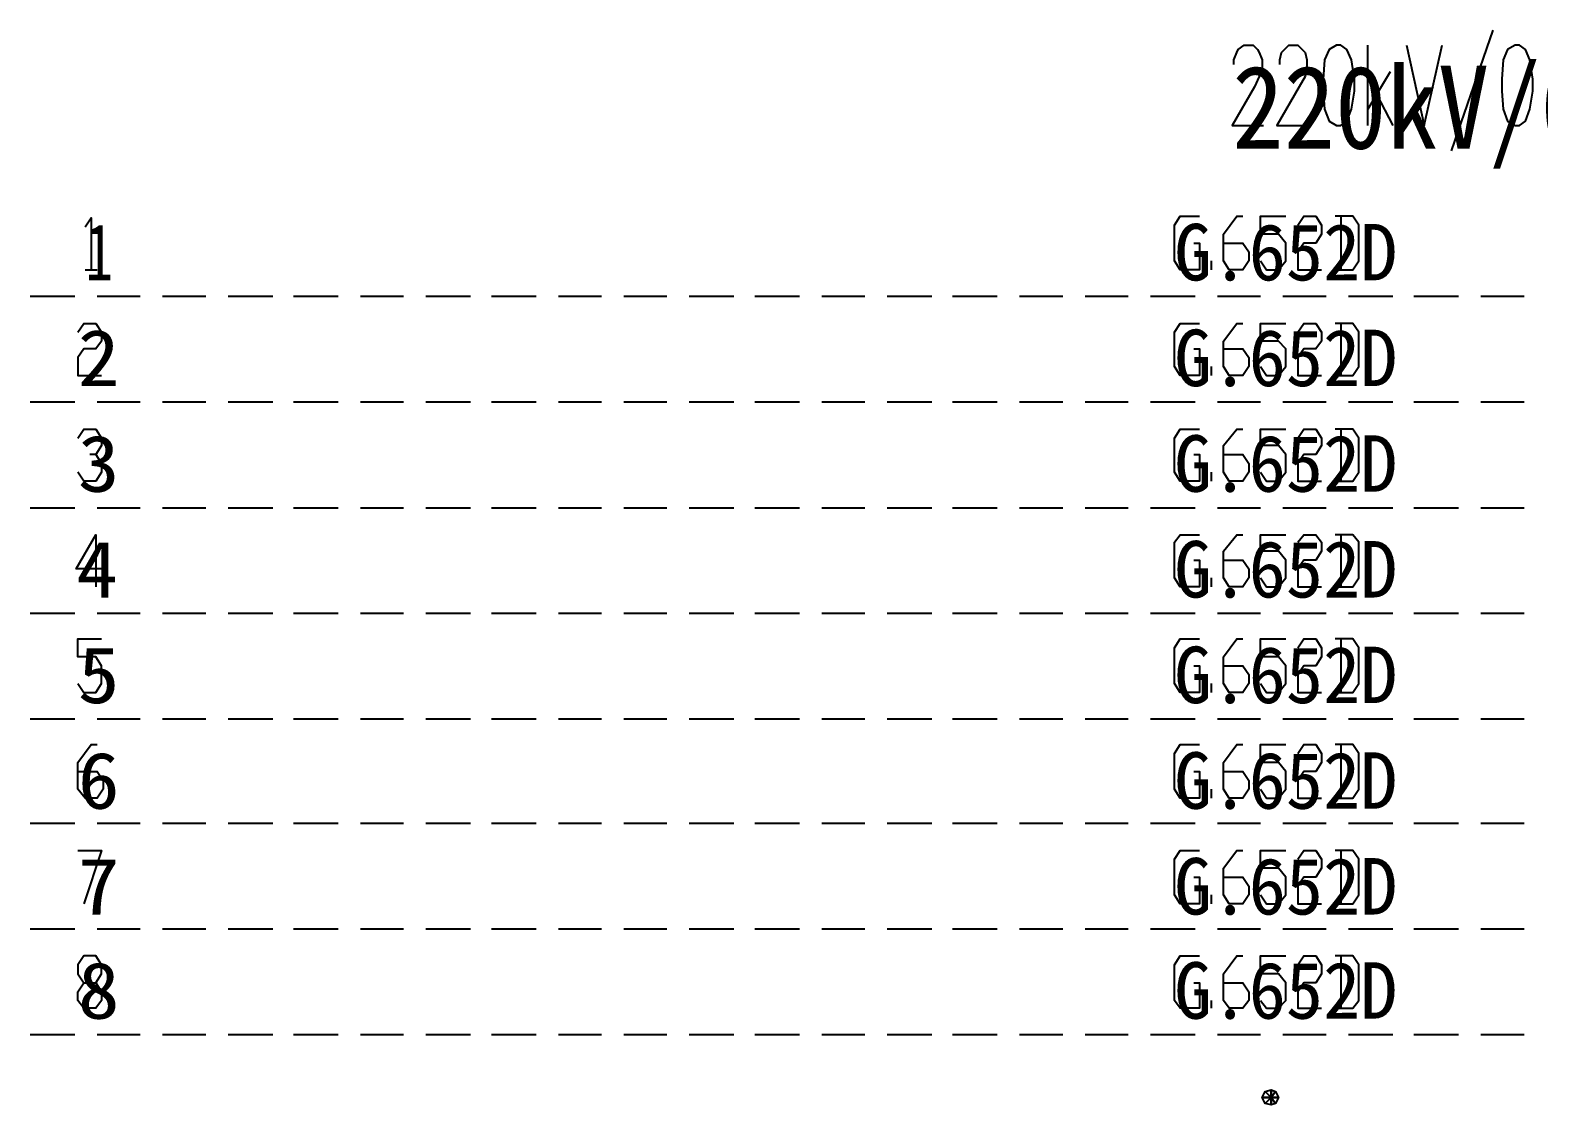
# Model space of a CAD drawing. Header units: metres. Extents: x 17 to 1757, y 17 to 1207.
# Drawn here: x 1148.3 to 1294.3, y 869.8 to 973.7 of the extents above; entities that cross this region are included whole.
import ezdxf

# ---------------------------------------------------------------- set-up
doc = ezdxf.new("R2010")
doc.units = ezdxf.units.M
for name, color, linetype in [('LINES', 7, 'Continuous'), ('POLYLINES', 4, 'Continuous'), ('TEXTS', 3, 'Continuous')]:
    doc.layers.add(name, color=color, linetype=linetype)

msp = doc.modelspace()

# ---------------------------------------------------------------- linework, layer by layer
at = {"layer": 'LINES'}
for p, q in [((1289.83, 973.73), (1285.8, 962.06)), ((1277.74, 964.51), (1277.74, 972.29)), ((1279.9, 969.7), (1277.74, 966.1)), ((1278.6, 967.54), (1280.18, 964.51)), ((1275.14, 955.73), (1275.14, 950.54)), ((1262.62, 950.54), (1262.62, 951.41)), ((1153.61, 950.54), (1154.76, 950.54)), ((1152.6, 947.95), (1148.28, 947.95)), ((1158.94, 947.95), (1154.76, 947.95)), ((1165.27, 947.95), (1161.1, 947.95)), ((1171.75, 947.95), (1167.43, 947.95)), ((1178.09, 947.95), (1173.77, 947.95)), ((1184.42, 947.95), (1180.25, 947.95)), ((1190.9, 947.95), (1186.58, 947.95)), ((1197.24, 947.95), (1192.92, 947.95)), ((1203.58, 947.95), (1199.4, 947.95)), ((1209.91, 947.95), (1205.74, 947.95)), ((1216.39, 947.95), (1212.07, 947.95)), ((1222.73, 947.95), (1218.41, 947.95)), ((1229.06, 947.95), (1224.89, 947.95)), ((1235.54, 947.95), (1231.22, 947.95)), ((1241.88, 947.95), (1237.56, 947.95)), ((1248.22, 947.95), (1244.04, 947.95)), ((1254.55, 947.95), (1250.38, 947.95)), ((1261.03, 947.95), (1256.71, 947.95)), ((1267.37, 947.95), (1263.19, 947.95)), ((1273.7, 947.95), (1269.53, 947.95)), ((1280.18, 947.95), (1275.86, 947.95)), ((1286.52, 947.95), (1282.2, 947.95)), ((1292.86, 947.95), (1288.68, 947.95)), ((1275.14, 945.36), (1275.14, 940.32)), ((1262.62, 940.32), (1262.62, 941.18)), ((1152.6, 937.73), (1148.28, 937.73)), ((1158.94, 937.73), (1154.76, 937.73)), ((1165.27, 937.73), (1161.1, 937.73)), ((1171.75, 937.73), (1167.43, 937.73)), ((1178.09, 937.73), (1173.77, 937.73)), ((1184.42, 937.73), (1180.25, 937.73)), ((1190.9, 937.73), (1186.58, 937.73)), ((1197.24, 937.73), (1192.92, 937.73)), ((1203.58, 937.73), (1199.4, 937.73)), ((1209.91, 937.73), (1205.74, 937.73)), ((1216.39, 937.73), (1212.07, 937.73)), ((1222.73, 937.73), (1218.41, 937.73)), ((1229.06, 937.73), (1224.89, 937.73)), ((1235.54, 937.73), (1231.22, 937.73)), ((1241.88, 937.73), (1237.56, 937.73)), ((1248.22, 937.73), (1244.04, 937.73)), ((1254.55, 937.73), (1250.38, 937.73)), ((1261.03, 937.73), (1256.71, 937.73)), ((1267.37, 937.73), (1263.19, 937.73)), ((1273.7, 937.73), (1269.53, 937.73)), ((1280.18, 937.73), (1275.86, 937.73)), ((1286.52, 937.73), (1282.2, 937.73)), ((1292.86, 937.73), (1288.68, 937.73)), ((1275.14, 935.14), (1275.14, 930.1)), ((1262.62, 930.1), (1262.62, 930.96)), ((1152.6, 927.5), (1148.28, 927.5)), ((1158.94, 927.5), (1154.76, 927.5)), ((1165.27, 927.5), (1161.1, 927.5)), ((1171.75, 927.5), (1167.43, 927.5)), ((1178.09, 927.5), (1173.77, 927.5)), ((1184.42, 927.5), (1180.25, 927.5)), ((1190.9, 927.5), (1186.58, 927.5)), ((1197.24, 927.5), (1192.92, 927.5)), ((1203.58, 927.5), (1199.4, 927.5)), ((1209.91, 927.5), (1205.74, 927.5)), ((1216.39, 927.5), (1212.07, 927.5)), ((1222.73, 927.5), (1218.41, 927.5)), ((1229.06, 927.5), (1224.89, 927.5)), ((1235.54, 927.5), (1231.22, 927.5)), ((1241.88, 927.5), (1237.56, 927.5)), ((1248.22, 927.5), (1244.04, 927.5)), ((1254.55, 927.5), (1250.38, 927.5)), ((1261.03, 927.5), (1256.71, 927.5)), ((1267.37, 927.5), (1263.19, 927.5)), ((1273.7, 927.5), (1269.53, 927.5)), ((1280.18, 927.5), (1275.86, 927.5)), ((1286.52, 927.5), (1282.2, 927.5)), ((1292.86, 927.5), (1288.68, 927.5)), ((1275.14, 924.91), (1275.14, 919.87)), ((1262.62, 919.87), (1262.62, 920.74)), ((1152.6, 917.28), (1148.28, 917.28)), ((1158.94, 917.28), (1154.76, 917.28)), ((1165.27, 917.28), (1161.1, 917.28)), ((1171.75, 917.28), (1167.43, 917.28)), ((1178.09, 917.28), (1173.77, 917.28)), ((1184.42, 917.28), (1180.25, 917.28)), ((1190.9, 917.28), (1186.58, 917.28)), ((1197.24, 917.28), (1192.92, 917.28)), ((1203.58, 917.28), (1199.4, 917.28)), ((1209.91, 917.28), (1205.74, 917.28)), ((1216.39, 917.28), (1212.07, 917.28)), ((1222.73, 917.28), (1218.41, 917.28)), ((1229.06, 917.28), (1224.89, 917.28)), ((1235.54, 917.28), (1231.22, 917.28)), ((1241.88, 917.28), (1237.56, 917.28)), ((1248.22, 917.28), (1244.04, 917.28)), ((1254.55, 917.28), (1250.38, 917.28)), ((1261.03, 917.28), (1256.71, 917.28)), ((1267.37, 917.28), (1263.19, 917.28)), ((1273.7, 917.28), (1269.53, 917.28)), ((1280.18, 917.28), (1275.86, 917.28)), ((1286.52, 917.28), (1282.2, 917.28)), ((1292.86, 917.28), (1288.68, 917.28)), ((1275.14, 914.83), (1275.14, 909.65)), ((1262.62, 909.65), (1262.62, 910.51)), ((1152.6, 907.06), (1148.28, 907.06)), ((1158.94, 907.06), (1154.76, 907.06)), ((1165.27, 907.06), (1161.1, 907.06)), ((1171.75, 907.06), (1167.43, 907.06)), ((1178.09, 907.06), (1173.77, 907.06)), ((1184.42, 907.06), (1180.25, 907.06)), ((1190.9, 907.06), (1186.58, 907.06)), ((1197.24, 907.06), (1192.92, 907.06)), ((1203.58, 907.06), (1199.4, 907.06)), ((1209.91, 907.06), (1205.74, 907.06)), ((1216.39, 907.06), (1212.07, 907.06)), ((1222.73, 907.06), (1218.41, 907.06)), ((1229.06, 907.06), (1224.89, 907.06)), ((1235.54, 907.06), (1231.22, 907.06)), ((1241.88, 907.06), (1237.56, 907.06)), ((1248.22, 907.06), (1244.04, 907.06)), ((1254.55, 907.06), (1250.38, 907.06)), ((1261.03, 907.06), (1256.71, 907.06)), ((1267.37, 907.06), (1263.19, 907.06)), ((1273.7, 907.06), (1269.53, 907.06)), ((1280.18, 907.06), (1275.86, 907.06)), ((1286.52, 907.06), (1282.2, 907.06)), ((1292.86, 907.06), (1288.68, 907.06)), ((1275.14, 904.61), (1275.14, 899.42)), ((1262.62, 899.42), (1262.62, 900.29)), ((1152.6, 896.98), (1148.28, 896.98)), ((1158.94, 896.98), (1154.76, 896.98)), ((1165.27, 896.98), (1161.1, 896.98)), ((1171.75, 896.98), (1167.43, 896.98)), ((1178.09, 896.98), (1173.77, 896.98)), ((1184.42, 896.98), (1180.25, 896.98)), ((1190.9, 896.98), (1186.58, 896.98)), ((1197.24, 896.98), (1192.92, 896.98)), ((1203.58, 896.98), (1199.4, 896.98)), ((1209.91, 896.98), (1205.74, 896.98)), ((1216.39, 896.98), (1212.07, 896.98)), ((1222.73, 896.98), (1218.41, 896.98)), ((1229.06, 896.98), (1224.89, 896.98)), ((1235.54, 896.98), (1231.22, 896.98)), ((1241.88, 896.98), (1237.56, 896.98)), ((1248.22, 896.98), (1244.04, 896.98)), ((1254.55, 896.98), (1250.38, 896.98)), ((1261.03, 896.98), (1256.71, 896.98)), ((1267.37, 896.98), (1263.19, 896.98)), ((1273.7, 896.98), (1269.53, 896.98)), ((1280.18, 896.98), (1275.86, 896.98)), ((1286.52, 896.98), (1282.2, 896.98)), ((1292.86, 896.98), (1288.68, 896.98)), ((1275.14, 894.38), (1275.14, 889.2)), ((1262.62, 889.2), (1262.62, 890.06)), ((1152.6, 886.75), (1148.28, 886.75)), ((1158.94, 886.75), (1154.76, 886.75)), ((1165.27, 886.75), (1161.1, 886.75)), ((1171.75, 886.75), (1167.43, 886.75)), ((1178.09, 886.75), (1173.77, 886.75)), ((1184.42, 886.75), (1180.25, 886.75)), ((1190.9, 886.75), (1186.58, 886.75)), ((1197.24, 886.75), (1192.92, 886.75)), ((1203.58, 886.75), (1199.4, 886.75)), ((1209.91, 886.75), (1205.74, 886.75)), ((1216.39, 886.75), (1212.07, 886.75)), ((1222.73, 886.75), (1218.41, 886.75)), ((1229.06, 886.75), (1224.89, 886.75)), ((1235.54, 886.75), (1231.22, 886.75)), ((1241.88, 886.75), (1237.56, 886.75)), ((1248.22, 886.75), (1244.04, 886.75)), ((1254.55, 886.75), (1250.38, 886.75)), ((1261.03, 886.75), (1256.71, 886.75)), ((1267.37, 886.75), (1263.19, 886.75)), ((1273.7, 886.75), (1269.53, 886.75)), ((1280.18, 886.75), (1275.86, 886.75)), ((1286.52, 886.75), (1282.2, 886.75)), ((1292.86, 886.75), (1288.68, 886.75)), ((1275.14, 884.16), (1275.14, 879.12)), ((1262.62, 879.12), (1262.62, 879.84)), ((1152.6, 876.53), (1148.28, 876.53)), ((1158.94, 876.53), (1154.76, 876.53)), ((1165.27, 876.53), (1161.1, 876.53)), ((1171.75, 876.53), (1167.43, 876.53)), ((1178.09, 876.53), (1173.77, 876.53)), ((1184.42, 876.53), (1180.25, 876.53)), ((1190.9, 876.53), (1186.58, 876.53)), ((1197.24, 876.53), (1192.92, 876.53)), ((1203.58, 876.53), (1199.4, 876.53)), ((1209.91, 876.53), (1205.74, 876.53)), ((1216.39, 876.53), (1212.07, 876.53)), ((1222.73, 876.53), (1218.41, 876.53)), ((1229.06, 876.53), (1224.89, 876.53)), ((1235.54, 876.53), (1231.22, 876.53)), ((1241.88, 876.53), (1237.56, 876.53)), ((1248.22, 876.53), (1244.04, 876.53)), ((1254.55, 876.53), (1250.38, 876.53)), ((1261.03, 876.53), (1256.71, 876.53)), ((1267.37, 876.53), (1263.19, 876.53)), ((1273.7, 876.53), (1269.53, 876.53)), ((1280.18, 876.53), (1275.86, 876.53)), ((1286.52, 876.53), (1282.2, 876.53)), ((1292.86, 876.53), (1288.68, 876.53))]:
    msp.add_line(p, q, dxfattribs=at)
at = {"layer": 'POLYLINES'}
for points in [[(1264.78, 970.42), (1264.78, 970.85), (1265.06, 971.57), (1265.21, 971.86), (1265.78, 972.29), (1266.65, 972.29), (1267.08, 971.86), (1267.22, 971.57), (1267.51, 970.85), (1267.51, 969.98), (1267.22, 969.26), (1266.79, 968.26), (1264.63, 964.51), (1267.66, 964.51)], [(1269.24, 970.42), (1269.24, 970.85), (1269.38, 971.57), (1269.67, 971.86), (1270.1, 972.29), (1270.97, 972.29), (1271.4, 971.86), (1271.69, 971.57), (1271.83, 970.85), (1271.83, 969.98), (1271.69, 969.26), (1271.11, 968.26), (1268.95, 964.51), (1272.12, 964.51)], [(1274.71, 972.29), (1273.99, 971.86), (1273.56, 970.85), (1273.42, 968.98), (1273.42, 967.82), (1273.56, 966.1), (1273.99, 964.94), (1274.71, 964.51), (1275.14, 964.51), (1275.72, 964.94), (1276.15, 966.1), (1276.44, 967.82), (1276.44, 968.98), (1276.15, 970.85), (1275.72, 971.86), (1275.14, 972.29), (1274.71, 972.29)], [(1281.48, 972.29), (1283.21, 964.51), (1284.94, 972.29)], [(1291.99, 972.29), (1291.27, 971.86), (1290.84, 970.85), (1290.7, 968.98), (1290.7, 967.82), (1290.84, 966.1), (1291.27, 964.94), (1291.99, 964.51), (1292.42, 964.51), (1293, 964.94), (1293.43, 966.1), (1293.72, 967.82), (1293.72, 968.98), (1293.43, 970.85), (1293, 971.86), (1292.42, 972.29), (1291.99, 972.29)], [(1153.61, 954.72), (1154.18, 955.58), (1154.18, 950.54)], [(1260.89, 953.14), (1261.46, 953.14), (1261.46, 950.54), (1259.59, 950.54), (1259.02, 951.41), (1259.02, 954.86), (1259.59, 955.73), (1261.46, 955.73)], [(1263.77, 953.14), (1265.64, 953.14), (1266.22, 952.27), (1266.22, 951.41), (1265.64, 950.54), (1264.34, 950.54), (1263.77, 951.41), (1263.77, 954), (1265.06, 955.73), (1265.64, 955.73)], [(1267.37, 951.41), (1267.94, 950.54), (1269.1, 950.54), (1269.82, 951.41), (1269.82, 953.14), (1269.1, 954), (1267.37, 954), (1267.37, 955.73), (1269.82, 955.73)], [(1270.97, 954.86), (1271.54, 955.73), (1272.7, 955.73), (1273.27, 954.86), (1273.27, 954), (1272.7, 953.14), (1271.54, 953.14), (1270.97, 952.27), (1270.97, 950.54), (1273.27, 950.54)], [(1274.57, 950.54), (1276.3, 950.54), (1276.87, 951.41), (1276.87, 954.86), (1276.3, 955.73), (1274.57, 955.73)], [(1152.89, 944.5), (1153.46, 945.36), (1154.62, 945.36), (1155.19, 944.5), (1155.19, 943.63), (1154.62, 942.91), (1153.46, 942.91), (1152.89, 942.05), (1152.89, 940.32), (1155.19, 940.32)], [(1260.89, 942.91), (1261.46, 942.91), (1261.46, 940.32), (1259.59, 940.32), (1259.02, 941.18), (1259.02, 944.5), (1259.59, 945.36), (1261.46, 945.36)], [(1263.77, 942.91), (1265.64, 942.91), (1266.22, 942.05), (1266.22, 941.18), (1265.64, 940.32), (1264.34, 940.32), (1263.77, 941.18), (1263.77, 943.63), (1265.06, 945.36), (1265.64, 945.36)], [(1267.37, 941.18), (1267.94, 940.32), (1269.1, 940.32), (1269.82, 941.18), (1269.82, 942.91), (1269.1, 943.63), (1267.37, 943.63), (1267.37, 945.36), (1269.82, 945.36)], [(1270.97, 944.5), (1271.54, 945.36), (1272.7, 945.36), (1273.27, 944.5), (1273.27, 943.63), (1272.7, 942.91), (1271.54, 942.91), (1270.97, 942.05), (1270.97, 940.32), (1273.27, 940.32)], [(1274.57, 940.32), (1276.3, 940.32), (1276.87, 941.18), (1276.87, 944.5), (1276.3, 945.36), (1274.57, 945.36)], [(1152.89, 934.27), (1153.46, 935.14), (1154.62, 935.14), (1155.19, 934.27), (1155.19, 933.55), (1154.62, 932.69), (1154.04, 932.69)], [(1260.89, 932.69), (1261.46, 932.69), (1261.46, 930.1), (1259.59, 930.1), (1259.02, 930.96), (1259.02, 934.27), (1259.59, 935.14), (1261.46, 935.14)], [(1263.77, 932.69), (1265.64, 932.69), (1266.22, 931.82), (1266.22, 930.96), (1265.64, 930.1), (1264.34, 930.1), (1263.77, 930.96), (1263.77, 933.55), (1265.06, 935.14), (1265.64, 935.14)], [(1267.37, 930.96), (1267.94, 930.1), (1269.1, 930.1), (1269.82, 930.96), (1269.82, 932.69), (1269.1, 933.55), (1267.37, 933.55), (1267.37, 935.14), (1269.82, 935.14)], [(1270.97, 934.27), (1271.54, 935.14), (1272.7, 935.14), (1273.27, 934.27), (1273.27, 933.55), (1272.7, 932.69), (1271.54, 932.69), (1270.97, 931.82), (1270.97, 930.1), (1273.27, 930.1)], [(1274.57, 930.1), (1276.3, 930.1), (1276.87, 930.96), (1276.87, 934.27), (1276.3, 935.14), (1274.57, 935.14)], [(1154.62, 932.69), (1155.19, 931.82), (1155.19, 930.96), (1154.62, 930.1), (1153.46, 930.1), (1152.89, 930.96)], [(1155.19, 921.6), (1152.74, 921.6), (1154.62, 924.91), (1154.62, 919.87)], [(1260.89, 922.46), (1261.46, 922.46), (1261.46, 919.87), (1259.59, 919.87), (1259.02, 920.74), (1259.02, 924.19), (1259.59, 924.91), (1261.46, 924.91)], [(1263.77, 922.46), (1265.64, 922.46), (1266.22, 921.6), (1266.22, 920.74), (1265.64, 919.87), (1264.34, 919.87), (1263.77, 920.74), (1263.77, 923.33), (1265.06, 924.91), (1265.64, 924.91)], [(1267.37, 920.74), (1267.94, 919.87), (1269.1, 919.87), (1269.82, 920.74), (1269.82, 922.46), (1269.1, 923.33), (1267.37, 923.33), (1267.37, 924.91), (1269.82, 924.91)], [(1270.97, 924.19), (1271.54, 924.91), (1272.7, 924.91), (1273.27, 924.19), (1273.27, 923.33), (1272.7, 922.46), (1271.54, 922.46), (1270.97, 921.6), (1270.97, 919.87), (1273.27, 919.87)], [(1274.57, 919.87), (1276.3, 919.87), (1276.87, 920.74), (1276.87, 924.19), (1276.3, 924.91), (1274.57, 924.91)], [(1152.89, 910.51), (1153.46, 909.65), (1154.62, 909.65), (1155.19, 910.51), (1155.19, 912.24), (1154.62, 913.1), (1152.89, 913.1), (1152.89, 914.83), (1155.19, 914.83)], [(1260.89, 912.24), (1261.46, 912.24), (1261.46, 909.65), (1259.59, 909.65), (1259.02, 910.51), (1259.02, 913.97), (1259.59, 914.83), (1261.46, 914.83)], [(1263.77, 912.24), (1265.64, 912.24), (1266.22, 911.38), (1266.22, 910.51), (1265.64, 909.65), (1264.34, 909.65), (1263.77, 910.51), (1263.77, 913.1), (1265.06, 914.83), (1265.64, 914.83)], [(1267.37, 910.51), (1267.94, 909.65), (1269.1, 909.65), (1269.82, 910.51), (1269.82, 912.24), (1269.1, 913.1), (1267.37, 913.1), (1267.37, 914.83), (1269.82, 914.83)], [(1270.97, 913.97), (1271.54, 914.83), (1272.7, 914.83), (1273.27, 913.97), (1273.27, 913.1), (1272.7, 912.24), (1271.54, 912.24), (1270.97, 911.38), (1270.97, 909.65), (1273.27, 909.65)], [(1274.57, 909.65), (1276.3, 909.65), (1276.87, 910.51), (1276.87, 913.97), (1276.3, 914.83), (1274.57, 914.83)], [(1152.89, 902.02), (1154.76, 902.02), (1155.34, 901.15), (1155.34, 900.29), (1154.76, 899.42), (1153.61, 899.42), (1152.89, 900.29), (1152.89, 902.88), (1154.18, 904.61), (1154.76, 904.61)], [(1260.89, 902.02), (1261.46, 902.02), (1261.46, 899.42), (1259.59, 899.42), (1259.02, 900.29), (1259.02, 903.74), (1259.59, 904.61), (1261.46, 904.61)], [(1263.77, 902.02), (1265.64, 902.02), (1266.22, 901.15), (1266.22, 900.29), (1265.64, 899.42), (1264.34, 899.42), (1263.77, 900.29), (1263.77, 902.88), (1265.06, 904.61), (1265.64, 904.61)], [(1267.37, 900.29), (1267.94, 899.42), (1269.1, 899.42), (1269.82, 900.29), (1269.82, 902.02), (1269.1, 902.88), (1267.37, 902.88), (1267.37, 904.61), (1269.82, 904.61)], [(1270.97, 903.74), (1271.54, 904.61), (1272.7, 904.61), (1273.27, 903.74), (1273.27, 902.88), (1272.7, 902.02), (1271.54, 902.02), (1270.97, 901.15), (1270.97, 899.42), (1273.27, 899.42)], [(1274.57, 899.42), (1276.3, 899.42), (1276.87, 900.29), (1276.87, 903.74), (1276.3, 904.61), (1274.57, 904.61)], [(1152.89, 894.38), (1155.19, 894.38), (1153.46, 889.2)], [(1260.89, 891.79), (1261.46, 891.79), (1261.46, 889.2), (1259.59, 889.2), (1259.02, 890.06), (1259.02, 893.52), (1259.59, 894.38), (1261.46, 894.38)], [(1263.77, 891.79), (1265.64, 891.79), (1266.22, 890.93), (1266.22, 890.06), (1265.64, 889.2), (1264.34, 889.2), (1263.77, 890.06), (1263.77, 892.66), (1265.06, 894.38), (1265.64, 894.38)], [(1267.37, 890.06), (1267.94, 889.2), (1269.1, 889.2), (1269.82, 890.06), (1269.82, 891.79), (1269.1, 892.66), (1267.37, 892.66), (1267.37, 894.38), (1269.82, 894.38)], [(1270.97, 893.52), (1271.54, 894.38), (1272.7, 894.38), (1273.27, 893.52), (1273.27, 892.66), (1272.7, 891.79), (1271.54, 891.79), (1270.97, 890.93), (1270.97, 889.2), (1273.27, 889.2)], [(1274.57, 889.2), (1276.3, 889.2), (1276.87, 890.06), (1276.87, 893.52), (1276.3, 894.38), (1274.57, 894.38)], [(1153.46, 879.12), (1152.89, 879.84), (1152.89, 880.7), (1153.46, 881.57), (1154.62, 881.57), (1155.19, 882.43), (1155.19, 883.3), (1154.62, 884.16), (1153.46, 884.16), (1152.89, 883.3), (1152.89, 882.43), (1153.46, 881.57)], [(1260.89, 881.57), (1261.46, 881.57), (1261.46, 879.12), (1259.59, 879.12), (1259.02, 879.84), (1259.02, 883.3), (1259.59, 884.16), (1261.46, 884.16)], [(1263.77, 881.57), (1265.64, 881.57), (1266.22, 880.7), (1266.22, 879.84), (1265.64, 879.12), (1264.34, 879.12), (1263.77, 879.84), (1263.77, 882.43), (1265.06, 884.16), (1265.64, 884.16)], [(1267.37, 879.84), (1267.94, 879.12), (1269.1, 879.12), (1269.82, 879.84), (1269.82, 881.57), (1269.1, 882.43), (1267.37, 882.43), (1267.37, 884.16), (1269.82, 884.16)], [(1270.97, 883.3), (1271.54, 884.16), (1272.7, 884.16), (1273.27, 883.3), (1273.27, 882.43), (1272.7, 881.57), (1271.54, 881.57), (1270.97, 880.7), (1270.97, 879.12), (1273.27, 879.12)], [(1274.57, 879.12), (1276.3, 879.12), (1276.87, 879.84), (1276.87, 883.3), (1276.3, 884.16), (1274.57, 884.16)], [(1154.62, 881.57), (1155.19, 880.7), (1155.19, 879.84), (1154.62, 879.12), (1153.46, 879.12)], [(1268.38, 870.48), (1267.51, 870.48), (1267.8, 871.06), (1268.38, 870.48)], [(1268.38, 870.48), (1267.51, 870.48), (1267.8, 871.06), (1268.38, 870.48)], [(1268.38, 870.48), (1267.51, 870.48), (1267.8, 871.06), (1268.38, 870.48)], [(1268.38, 870.48), (1267.51, 870.48), (1267.8, 871.06), (1268.38, 870.48)], [(1268.38, 870.48), (1267.8, 869.9), (1267.51, 870.48), (1268.38, 870.48)], [(1268.38, 870.48), (1267.8, 869.9), (1267.51, 870.48), (1268.38, 870.48)], [(1268.38, 870.48), (1267.8, 869.9), (1267.51, 870.48), (1268.38, 870.48)], [(1268.38, 870.48), (1267.8, 869.9), (1267.51, 870.48), (1268.38, 870.48)], [(1268.38, 870.48), (1267.8, 871.06), (1268.38, 871.2), (1268.38, 870.48)], [(1268.38, 870.48), (1267.8, 871.06), (1268.38, 871.2), (1268.38, 870.48)], [(1268.38, 870.48), (1267.8, 871.06), (1268.38, 871.2), (1268.38, 870.48)], [(1268.38, 870.48), (1267.8, 871.06), (1268.38, 871.2), (1268.38, 870.48)], [(1268.38, 870.48), (1268.38, 869.76), (1267.8, 869.9), (1268.38, 870.48)], [(1268.38, 870.48), (1268.38, 869.76), (1267.8, 869.9), (1268.38, 870.48)], [(1268.38, 870.48), (1268.38, 869.76), (1267.8, 869.9), (1268.38, 870.48)], [(1268.38, 870.48), (1268.38, 869.76), (1267.8, 869.9), (1268.38, 870.48)], [(1268.38, 870.48), (1268.38, 871.2), (1268.81, 871.06), (1268.38, 870.48)], [(1268.38, 870.48), (1268.38, 871.2), (1268.81, 871.06), (1268.38, 870.48)], [(1268.38, 870.48), (1268.38, 871.2), (1268.81, 871.06), (1268.38, 870.48)], [(1268.38, 870.48), (1268.38, 871.2), (1268.81, 871.06), (1268.38, 870.48)], [(1268.38, 870.48), (1268.81, 871.06), (1269.1, 870.48), (1268.38, 870.48)], [(1268.38, 870.48), (1268.81, 871.06), (1269.1, 870.48), (1268.38, 870.48)], [(1268.38, 870.48), (1268.81, 871.06), (1269.1, 870.48), (1268.38, 870.48)], [(1268.38, 870.48), (1268.81, 871.06), (1269.1, 870.48), (1268.38, 870.48)], [(1268.38, 870.48), (1268.81, 869.9), (1268.38, 869.76), (1268.38, 870.48)], [(1268.38, 870.48), (1268.81, 869.9), (1268.38, 869.76), (1268.38, 870.48)], [(1268.38, 870.48), (1269.1, 870.48), (1268.81, 869.9), (1268.38, 870.48)], [(1268.38, 870.48), (1269.1, 870.48), (1268.81, 869.9), (1268.38, 870.48)], [(1268.38, 870.48), (1268.81, 869.9), (1268.38, 869.76), (1268.38, 870.48)], [(1268.38, 870.48), (1268.81, 869.9), (1268.38, 869.76), (1268.38, 870.48)], [(1268.38, 870.48), (1269.1, 870.48), (1268.81, 869.9), (1268.38, 870.48)], [(1268.38, 870.48), (1269.1, 870.48), (1268.81, 869.9), (1268.38, 870.48)]]:
    msp.add_lwpolyline(points, dxfattribs=at)

# ---------------------------------------------------------------- texts
at = {"layer": 'TEXTS'}
for s, height, width, p in [('220kV/0/72D/45.5km', 8.02, 0.911419, (1264.63, 962.27)), ('G.652D', 5.47, 0.966821, (1259.02, 949.52)), ('1', 5.47, 0.725116, (1153.61, 949.52)), ('G.652D', 5.47, 0.966821, (1259.02, 939.29)), ('2', 5.47, 1.087673, (1152.89, 939.29)), ('G.652D', 5.47, 0.966821, (1259.02, 929.07)), ('3', 5.47, 1.087673, (1152.89, 929.07)), ('G.652D', 5.47, 0.966821, (1259.02, 918.84)), ('4', 5.47, 1.087673, (1152.74, 918.84)), ('G.652D', 5.47, 0.966821, (1259.02, 908.62)), ('5', 5.47, 1.087673, (1152.89, 908.62)), ('G.652D', 5.47, 0.966821, (1259.02, 898.4)), ('6', 5.47, 1.087673, (1152.89, 898.4)), ('G.652D', 5.47, 0.966821, (1259.02, 888.17)), ('7', 5.47, 1.087673, (1152.89, 888.17)), ('8', 5.47, 1.087673, (1152.89, 878.09)), ('G.652D', 5.47, 0.966821, (1259.02, 878.09))]:
    msp.add_text(s, height=height, dxfattribs=dict(at, width=width)).set_placement(p)

doc.saveas('drawing.dxf')
